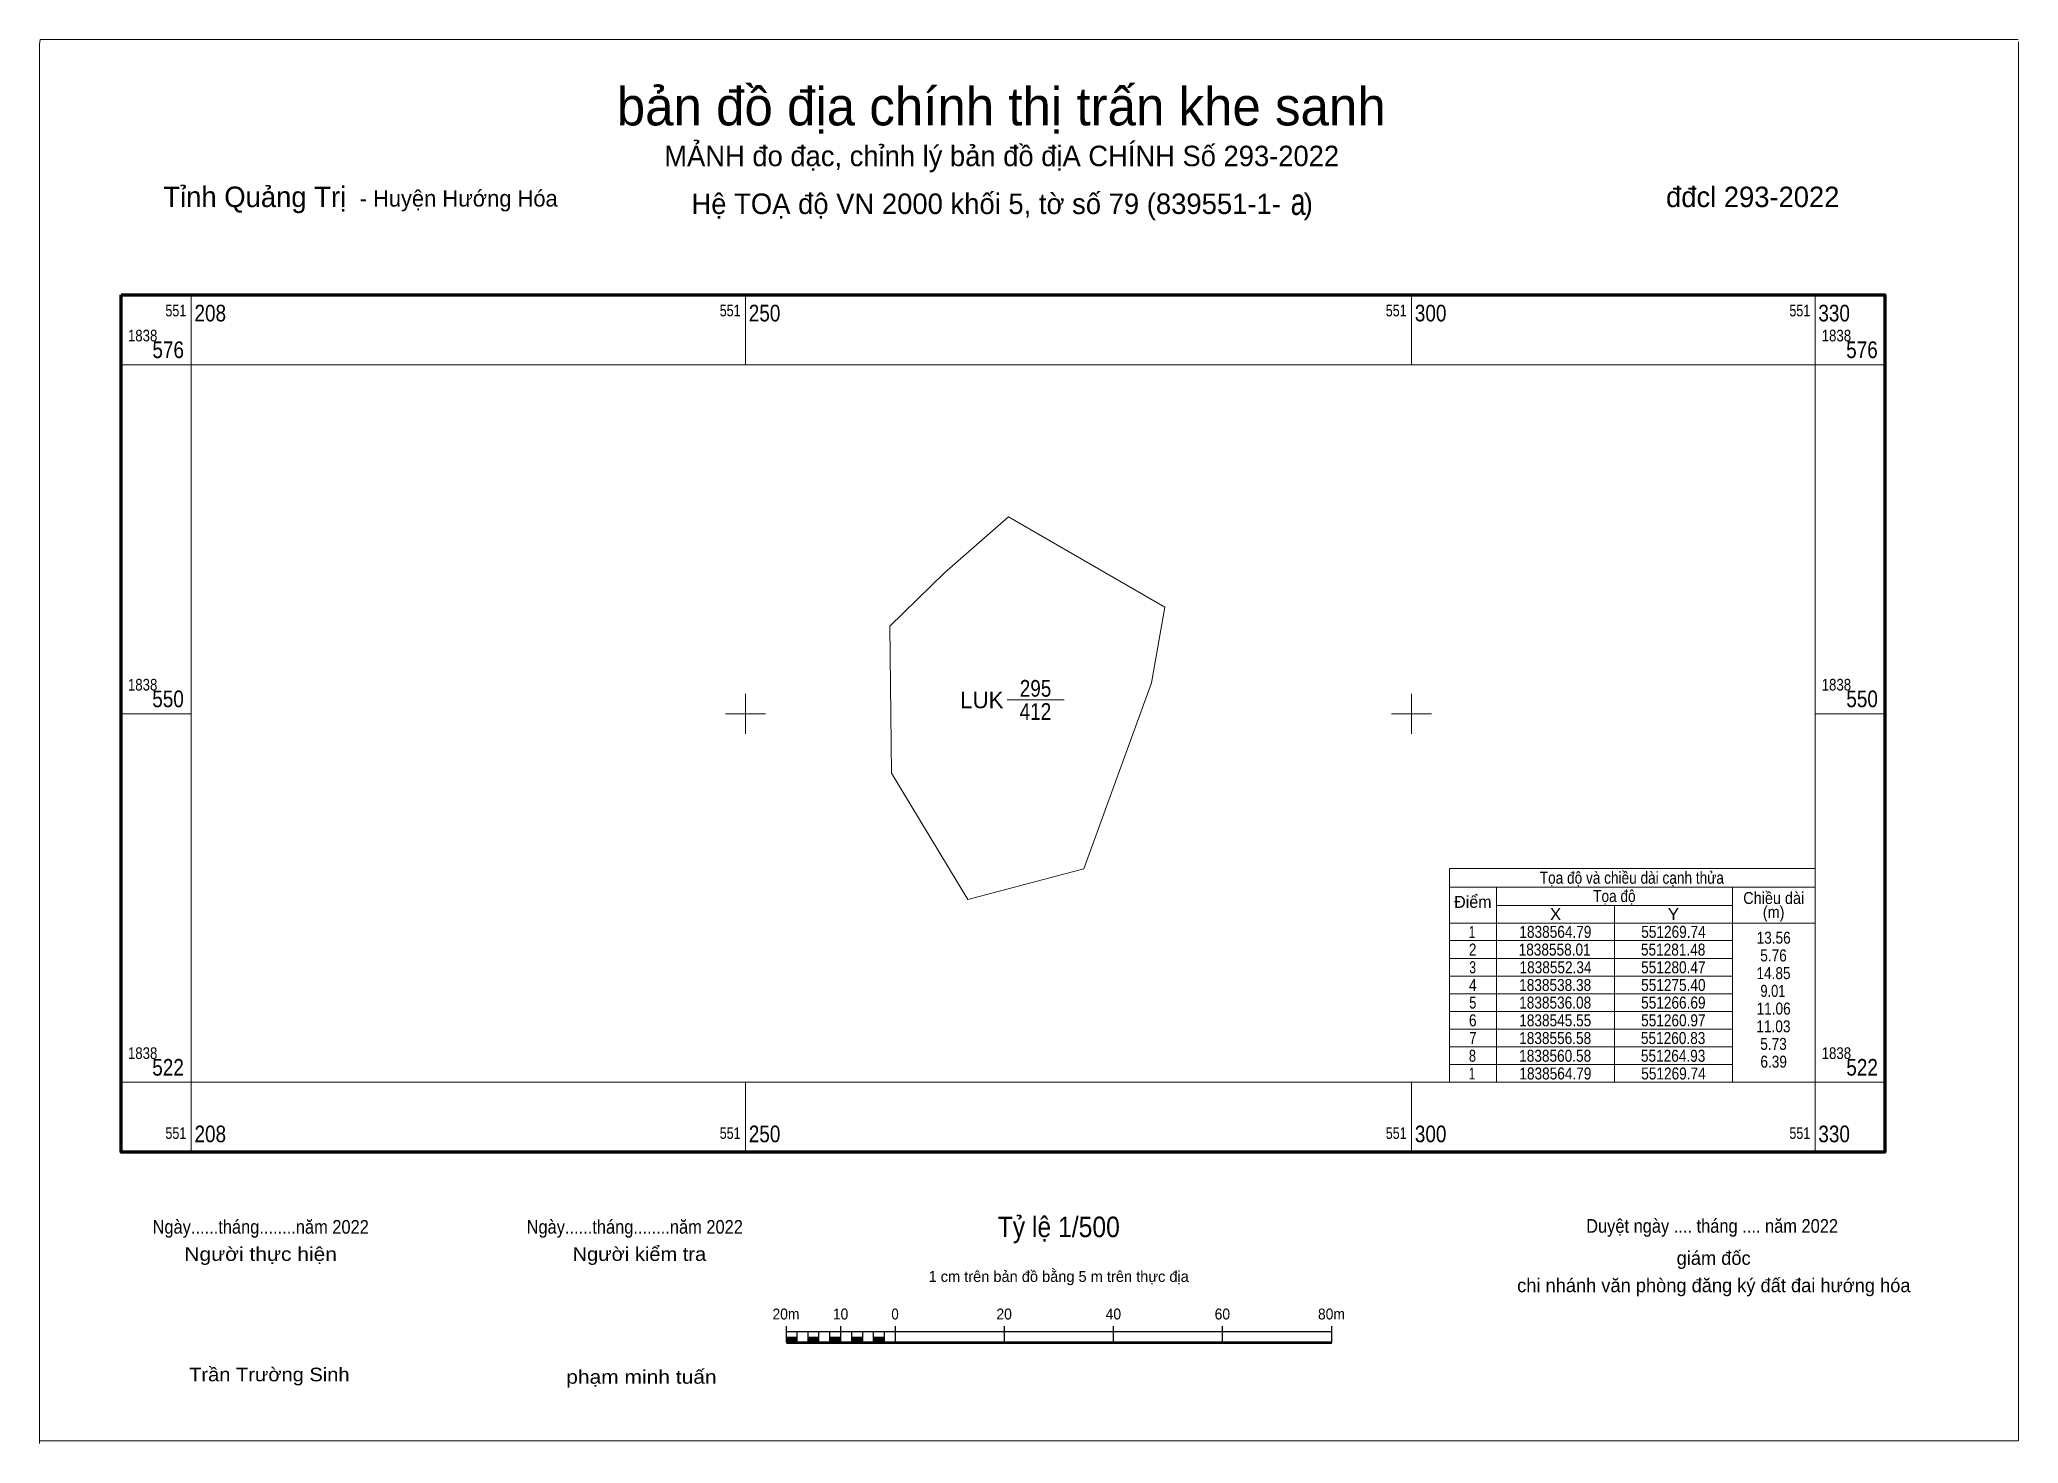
# Model space of a CAD drawing. Header units: metres. Extents: x 551197 to 551346, y 1838495 to 1838601.
import ezdxf
from ezdxf.enums import TextEntityAlignment as Align

# ---------------------------------------------------------------- set-up
doc = ezdxf.new("R2010")
doc.units = ezdxf.units.M
doc.header["$LTSCALE"] = 0.36
for name, color, linetype, lineweight in [('10', 7, 'Continuous', 13), ('11', 7, 'Continuous', 13), ('13', 7, 'Continuous', 13), ('2', 7, 'Continuous', 25), ('62', 7, 'Continuous', 13), ('63', 7, 'Continuous', 13)]:
    doc.layers.add(name, color=color, linetype=linetype, lineweight=lineweight)
doc.layers.add('4', color=7, linetype='Continuous')

msp = doc.modelspace()

# ---------------------------------------------------------------- hatches: boundary and pattern name
at = {"layer": '2'}
for points in [[(551253.07, 1838502.82), (551253.88, 1838502.82), (551253.88, 1838503.23), (551253.07, 1838503.23)], [(551254.7, 1838502.82), (551255.52, 1838502.82), (551255.52, 1838503.23), (551254.7, 1838503.23)], [(551256.34, 1838502.82), (551257.16, 1838502.82), (551257.16, 1838503.23), (551256.34, 1838503.23)], [(551257.98, 1838502.82), (551258.8, 1838502.82), (551258.8, 1838503.23), (551257.98, 1838503.23)], [(551259.62, 1838502.82), (551260.44, 1838502.82), (551260.44, 1838503.23), (551259.62, 1838503.23)]]:
    msp.add_hatch(color=256, dxfattribs=at).paths.add_polyline_path(points)

# ---------------------------------------------------------------- linework, layer by layer
at = {"layer": '10'}
msp.add_lwpolyline([(551281.48, 1838558.01), (551280.47, 1838552.34), (551275.4, 1838538.38), (551266.69, 1838536.08), (551260.97, 1838545.55), (551260.83, 1838556.58), (551264.93, 1838560.58), (551269.74, 1838564.79)], close=True, dxfattribs=at)
at = {"layer": '11'}
for p, q in [((551197.05, 1838600.6), (551345.55, 1838600.6)), ((551345.56, 1838600.44), (551345.56, 1838495.44)), ((551345.55, 1838495.44), (551197.05, 1838495.44))]:
    msp.add_line(p, q, dxfattribs=at)
msp.add_lwpolyline([(551197.01, 1838495.25), (551197.01, 1838600.26), (551197.05, 1838600.6)], dxfattribs=at)
at = {"layer": '13'}
msp.add_line((551269.65, 1838551.04), (551273.93, 1838551.04), dxfattribs=at)
at = {"layer": '2'}
for p, q in [((551253.07, 1838502.82), (551253.07, 1838504.05)), ((551257.16, 1838502.82), (551257.16, 1838504.05)), ((551261.26, 1838502.82), (551261.26, 1838504.05)), ((551269.44, 1838502.82), (551269.44, 1838504.05)), ((551277.63, 1838502.82), (551277.63, 1838504.05)), ((551285.82, 1838502.82), (551285.82, 1838504.05)), ((551294.01, 1838502.82), (551294.01, 1838504.05)), ((551253.07, 1838503.64), (551294.01, 1838503.64)), ((551253.88, 1838502.82), (551253.88, 1838503.64)), ((551254.7, 1838502.82), (551254.7, 1838503.64)), ((551255.52, 1838502.82), (551255.52, 1838503.64)), ((551256.34, 1838502.82), (551256.34, 1838503.64)), ((551257.98, 1838502.82), (551257.98, 1838503.64)), ((551258.8, 1838502.82), (551258.8, 1838503.64)), ((551259.62, 1838502.82), (551259.62, 1838503.64)), ((551260.44, 1838502.82), (551260.44, 1838503.64))]:
    msp.add_line(p, q, dxfattribs=at)
at = {"layer": '2', "lineweight": 53}
msp.add_line((551253.07, 1838502.82), (551294.01, 1838502.82), dxfattribs=at)
at = {"layer": '2', "lineweight": 13}
for points in [[(551253.07, 1838502.82), (551253.88, 1838502.82), (551253.88, 1838503.23), (551253.07, 1838503.23)], [(551254.7, 1838502.82), (551255.52, 1838502.82), (551255.52, 1838503.23), (551254.7, 1838503.23)], [(551256.34, 1838502.82), (551257.16, 1838502.82), (551257.16, 1838503.23), (551256.34, 1838503.23)], [(551257.98, 1838502.82), (551258.8, 1838502.82), (551258.8, 1838503.23), (551257.98, 1838503.23)], [(551259.62, 1838502.82), (551260.44, 1838502.82), (551260.44, 1838503.23), (551259.62, 1838503.23)]]:
    msp.add_lwpolyline(points, close=True, dxfattribs=at)
at = {"layer": '62'}
for p, q in [((551302.84, 1838538.39), (551330.29, 1838538.39)), ((551302.84, 1838538.39), (551302.84, 1838522.35)), ((551330.29, 1838538.39), (551330.29, 1838522.35)), ((551302.84, 1838537), (551330.29, 1838537)), ((551306.38, 1838537), (551306.38, 1838522.35)), ((551324.09, 1838537), (551324.09, 1838522.35)), ((551306.38, 1838535.63), (551324.09, 1838535.63)), ((551315.24, 1838535.63), (551315.24, 1838522.35)), ((551302.84, 1838534.3), (551330.29, 1838534.3)), ((551302.84, 1838532.98), (551324.09, 1838532.98)), ((551302.84, 1838531.65), (551324.09, 1838531.65)), ((551302.84, 1838530.32), (551324.09, 1838530.32)), ((551302.84, 1838528.99), (551324.09, 1838528.99)), ((551302.84, 1838527.66), (551324.09, 1838527.66)), ((551302.84, 1838526.33), (551324.09, 1838526.33)), ((551302.84, 1838525), (551324.09, 1838525)), ((551302.84, 1838523.68), (551324.09, 1838523.68)), ((551302.84, 1838522.35), (551330.29, 1838522.35))]:
    msp.add_line(p, q, dxfattribs=at)
at = {"layer": '63'}
for p, q in [((551208.39, 1838576.2), (551208.39, 1838581.45)), ((551250, 1838576.2), (551250, 1838581.45)), ((551300, 1838576.2), (551300, 1838581.45)), ((551330.29, 1838576.2), (551330.29, 1838581.45)), ((551208.39, 1838576.2), (551203.14, 1838576.2)), ((551330.29, 1838576.2), (551335.54, 1838576.2)), ((551250, 1838548.5), (551250, 1838551.5)), ((551300, 1838548.5), (551300, 1838551.5)), ((551208.39, 1838550), (551203.14, 1838550)), ((551248.5, 1838550), (551251.5, 1838550)), ((551298.5, 1838550), (551301.5, 1838550)), ((551330.29, 1838550), (551335.54, 1838550)), ((551208.39, 1838522.35), (551203.14, 1838522.35)), ((551208.39, 1838522.35), (551208.39, 1838517.1)), ((551250, 1838522.35), (551250, 1838517.1)), ((551300, 1838522.35), (551300, 1838517.1)), ((551330.29, 1838522.35), (551330.29, 1838517.1)), ((551330.29, 1838522.35), (551335.54, 1838522.35))]:
    msp.add_line(p, q, dxfattribs=at)
at = {"layer": '63', "lineweight": 70}
msp.add_lwpolyline([(551203.14, 1838581.45), (551335.54, 1838581.45), (551335.54, 1838517.1), (551203.14, 1838517.1)], close=True, dxfattribs=at)
at = {"layer": '63'}
msp.add_lwpolyline([(551208.39, 1838576.2), (551330.29, 1838576.2), (551330.29, 1838522.35), (551208.39, 1838522.35)], close=True, dxfattribs=at)

# ---------------------------------------------------------------- texts
at = {"layer": '13', "width": 0.85}
msp.add_text('295', height=1.25, dxfattribs=at).set_placement((551271.775, 1838551.29), align=Align.CENTER)
at = {"layer": '2'}
for s, height, p in [('bản đồ địa chính thị trấn khe sanh', 2.865, (551269.2, 1838594.16)), ('MẢNH đo đạc, chỉnh lý bản đồ địA CHÍNH Số 293-2022', 1.535, (551269.235, 1838591.1)), ('Hệ TOẠ độ VN 2000 khối 5, tờ số 79 (839551-1-   )', 1.539, (551269.27, 1838587.51)), ('giám đốc', 1.024, (551322.68, 1838508.65)), ('1 cm trên bản đồ bằng 5 m trên thực địa', 0.8188, (551273.515, 1838507.37)), ('chi nhánh văn phòng đăng ký đất đai hướng hóa', 1.024, (551322.695, 1838506.6))]:
    msp.add_text(s, height=height, dxfattribs=at).set_placement(p, align=Align.CENTER)
for s, height, p in [('Tỉnh Quảng Trị ', 1.539, (551206.3, 1838588.03)), ('- Huyện Hướng Hóa', 1.228, (551221.04, 1838588.07))]:
    msp.add_text(s, height=height, dxfattribs=at).set_placement(p)
for s, height, p in [(' đđcl 293-2022', 1.535, (551332.12, 1838588.03)), ('LUK', 1.25, (551269.37, 1838550.42))]:
    msp.add_text(s, height=height, dxfattribs=at).set_placement(p, align=Align.RIGHT)
for s, height, width, p in [('Ngày......tháng........năm 2022', 1.024, 0.9, (551213.61, 1838510.99)), ('Ngày......tháng........năm 2022', 1.024, 0.9, (551241.69, 1838510.99)), ('Tỷ lệ 1/500', 1.54, 0.9, (551273.52, 1838510.73)), ('Duyệt ngày .... tháng .... năm 2022', 1.024, 0.9, (551322.565, 1838511.06)), ('Người thực hiện', 1.024, 1.15, (551213.605, 1838508.95)), ('Người kiểm tra', 1.024, 1.1, (551242.035, 1838508.95)), ('20m', 0.8188, 0.95, (551253.04, 1838504.55)), ('10', 0.8188, 0.95, (551257.14, 1838504.55)), ('0', 0.819, 0.9, (551261.23, 1838504.55)), ('20', 0.8188, 0.95, (551269.42, 1838504.55)), ('40', 0.8188, 0.95, (551277.62, 1838504.55)), ('60', 0.8188, 0.95, (551285.8, 1838504.55)), ('80m', 0.8188, 0.95, (551293.99, 1838504.55)), ('Trần Trường Sinh', 1.024, 1.1, (551214.26, 1838499.91)), ('phạm minh tuấn', 1.024, 1.15, (551242.19, 1838499.73))]:
    msp.add_text(s, height=height, dxfattribs=dict(at, width=width)).set_placement(p, align=Align.CENTER)
at = {"layer": '4', "width": 0.85}
msp.add_text('412', height=1.25, dxfattribs=at).set_placement((551271.765, 1838549.55), align=Align.CENTER)
at = {"layer": '62'}
for s, width, p in [('Tọa độ và chiều dài cạnh thửa', 0.85, (551316.54, 1838537.25)), ('Tọa độ', 0.85, (551315.23, 1838535.88)), ('Chiều dài', 0.9, (551327.19, 1838535.73)), ('X', 1.05, (551310.815, 1838534.52)), ('Y', 1.05, (551319.66, 1838534.52)), ('(m)', 0.9, (551327.185, 1838534.67)), ('1', 0.7, (551304.545, 1838533.19)), ('1838564.79', 0.85, (551310.8, 1838533.19)), ('551269.74', 0.85, (551319.665, 1838533.19)), ('13.56', 0.85, (551327.185, 1838532.75)), ('2', 0.85, (551304.59, 1838531.86)), ('1838558.01', 0.85, (551310.745, 1838531.86)), ('551281.48', 0.85, (551319.64, 1838531.86)), ('5.76', 0.85, (551327.175, 1838531.42)), ('3', 0.75, (551304.59, 1838530.53)), ('1838552.34', 0.85, (551310.81, 1838530.53)), ('551280.47', 0.85, (551319.655, 1838530.53)), ('14.85', 0.85, (551327.175, 1838530.09)), ('4', 0.85, (551304.6, 1838529.2)), ('1838538.38', 0.85, (551310.785, 1838529.2)), ('551275.40', 0.85, (551319.655, 1838529.2)), ('9.01', 0.8, (551327.13, 1838528.76)), ('5', 0.8, (551304.6, 1838527.88)), ('1838536.08', 0.85, (551310.785, 1838527.88)), ('551266.69', 0.85, (551319.655, 1838527.88)), ('11.06', 0.85, (551327.185, 1838527.43)), ('6', 0.85, (551304.6, 1838526.55)), ('7', 0.8, (551304.61, 1838525.22)), ('1838556.58', 0.85, (551310.785, 1838525.22)), ('1838545.55', 0.85, (551310.79, 1838526.55)), ('551260.83', 0.85, (551319.64, 1838525.22)), ('551260.97', 0.85, (551319.655, 1838526.55)), ('11.03', 0.85, (551327.17, 1838526.1)), ('8', 0.8, (551304.575, 1838523.89)), ('1838560.58', 0.85, (551310.785, 1838523.89)), ('551264.93', 0.85, (551319.64, 1838523.89)), ('5.73', 0.85, (551327.175, 1838524.78)), ('1', 0.7, (551304.545, 1838522.56)), ('1838564.79', 0.85, (551310.8, 1838522.56)), ('551269.74', 0.85, (551319.665, 1838522.56)), ('6.39', 0.85, (551327.185, 1838523.45))]:
    msp.add_text(s, height=0.9, dxfattribs=dict(at, width=width)).set_placement(p, align=Align.CENTER)
msp.add_text('Điểm', height=0.9, dxfattribs=at).set_placement((551304.605, 1838535.44), align=Align.CENTER)
at = {"layer": '63', "width": 0.75}
msp.add_text('a', height=2, dxfattribs=at).set_placement((551291.485, 1838587.44), align=Align.CENTER)
at = {"layer": '63'}
for s, height, width, p in [('551', 0.875, 0.8, (551208.02, 1838579.83)), ('551', 0.875, 0.8, (551249.63, 1838579.83)), ('551', 0.875, 0.8, (551299.63, 1838579.83)), ('551', 0.875, 0.8, (551329.93, 1838579.83)), ('576', 1.25, 0.85, (551207.85, 1838576.7)), ('576', 1.25, 0.85, (551335, 1838576.7)), ('550', 1.25, 0.85, (551207.84, 1838550.5)), ('550', 1.25, 0.85, (551335.01, 1838550.5)), ('522', 1.25, 0.85, (551207.84, 1838522.85)), ('522', 1.25, 0.85, (551335.01, 1838522.85)), ('551', 0.875, 0.8, (551208.02, 1838518.1)), ('551', 0.875, 0.8, (551249.63, 1838518.1)), ('551', 0.875, 0.8, (551299.63, 1838518.1)), ('551', 0.875, 0.8, (551329.93, 1838518.1))]:
    msp.add_text(s, height=height, dxfattribs=dict(at, width=width)).set_placement(p, align=Align.RIGHT)
at = {"layer": '63', "width": 0.85}
for s, height, p in [('208', 1.25, (551208.64, 1838579.45)), ('250', 1.25, (551250.25, 1838579.45)), ('300', 1.25, (551300.25, 1838579.45)), ('330', 1.25, (551330.54, 1838579.45)), ('1838', 0.875, (551203.64, 1838577.95)), ('1838', 0.875, (551330.79, 1838577.95)), ('1838', 0.875, (551203.64, 1838551.75)), ('1838', 0.875, (551330.79, 1838551.75)), ('1838', 0.875, (551203.64, 1838524.1)), ('1838', 0.875, (551330.79, 1838524.1)), ('208', 1.25, (551208.64, 1838517.85)), ('250', 1.25, (551250.25, 1838517.85)), ('300', 1.25, (551300.25, 1838517.85)), ('330', 1.25, (551330.54, 1838517.85))]:
    msp.add_text(s, height=height, dxfattribs=at).set_placement(p)

doc.saveas('drawing.dxf')
